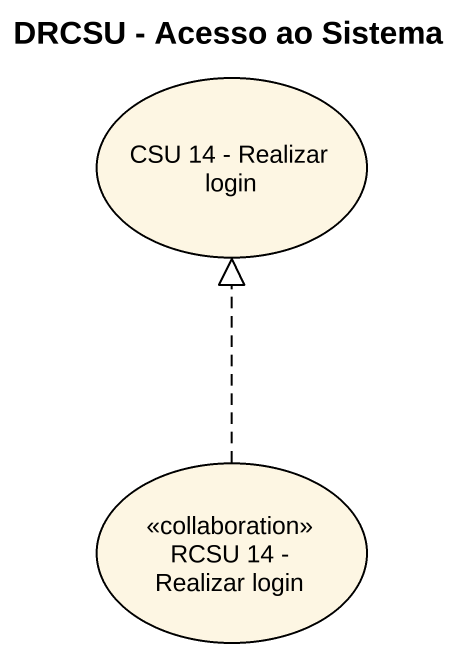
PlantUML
@startuml
title DRCSU - Acesso ao Sistema
usecase "CSU 14 - Realizar login" as CSU_14_Realizar_login
usecase "RCSU 14 - Realizar login" as RCSU_14_Realizar_login <<collaboration>>
RCSU_14_Realizar_login .up.|> CSU_14_Realizar_login
@enduml
